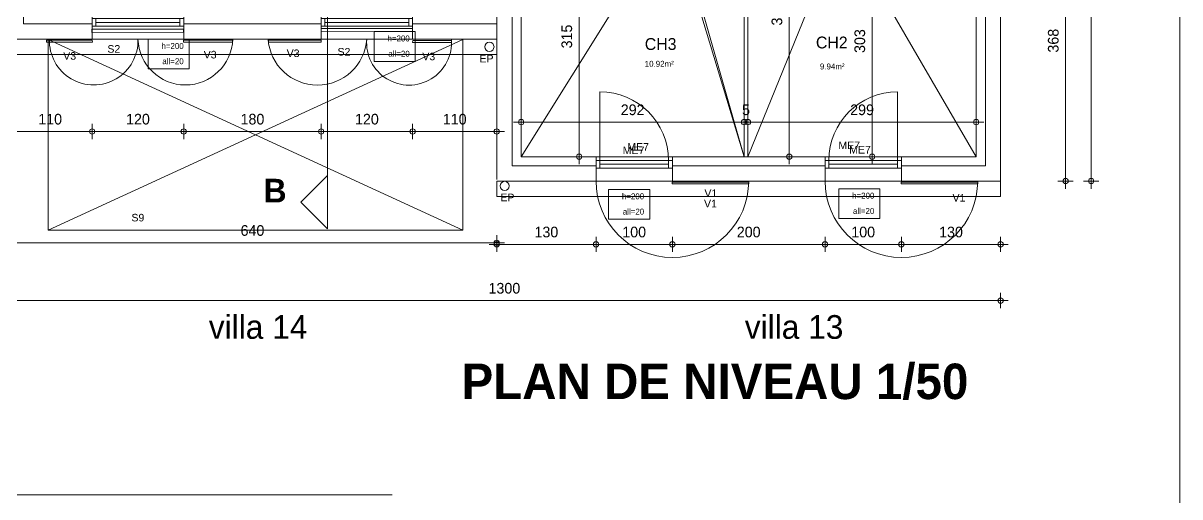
# Model space of a CAD drawing. Header units: metres. Extents: x -30.4 to 29.6, y -50.6 to 0.4.
# Drawn here: x 14.45 to 29.6, y -35.61 to -29.4 of the extents above; entities that cross this region are included whole.
import ezdxf
from ezdxf.enums import TextEntityAlignment as Align
from ezdxf.lldxf.tags import DXFTag

# ---------------------------------------------------------------- set-up
doc = ezdxf.new("R2010")
doc.units = ezdxf.units.M
doc.header["$MEASUREMENT"] = 0
for name, color, linetype in [('Calque commun', 7, 'Continuous'), ('Calque100', 7, 'Continuous'), ('Calque4', 7, 'Continuous'), ('Cotations', 7, 'Continuous'), ('Textes', 7, 'Continuous')]:
    doc.layers.add(name, color=color, linetype=linetype)
doc.styles.add('Arial4', font='arial.ttf', dxfattribs={"height": 0.098961})
doc.styles.add('Century Gothic', font='GOTHIC.TTF', dxfattribs={"height": 0.139636})
doc.styles.add('Century Gothic11', font='GOTHICB.TTF', dxfattribs={"height": 0.465345})
doc.styles.add('Century Gothic12', font='GOTHIC.TTF', dxfattribs={"height": 0.310302})
doc.styles.add('Century Gothic15', font='GOTHIC.TTF', dxfattribs={"height": 0.155151})
doc.styles.add('Century Gothic3', font='GOTHICB.TTF', dxfattribs={"height": 0.31023})
doc.styles.add('Century Gothic7', font='GOTHIC.TTF', dxfattribs={"height": 0.077575})
tags = doc.linetypes.add('DASHDOT2', pattern=[0.5, 0.25, -0.125, 0, -0.125]).pattern_tags.tags
tags[10:11] = [DXFTag(74, 4), DXFTag(75, 0), DXFTag(340, '0'), DXFTag(46, 1.0), DXFTag(50, 0.0), DXFTag(44, 0.0), DXFTag(45, 0.0)]
tags[8:9] = [DXFTag(74, 4), DXFTag(75, 0), DXFTag(340, '0'), DXFTag(46, 1.0), DXFTag(50, 0.0), DXFTag(44, 0.0), DXFTag(45, 0.0)]
tags[6:7] = [DXFTag(74, 4), DXFTag(75, 0), DXFTag(340, '0'), DXFTag(46, 1.0), DXFTag(50, 0.0), DXFTag(44, 0.0), DXFTag(45, 0.0)]
tags[4:5] = [DXFTag(74, 4), DXFTag(75, 0), DXFTag(340, '0'), DXFTag(46, 1.0), DXFTag(50, 0.0), DXFTag(44, 0.0), DXFTag(45, 0.0)]
tags = doc.linetypes.add('HIDDEN', pattern=[0.375, 0.25, -0.125]).pattern_tags.tags
tags[6:7] = [DXFTag(74, 4), DXFTag(75, 0), DXFTag(340, '0'), DXFTag(46, 1.0), DXFTag(50, 0.0), DXFTag(44, 0.0), DXFTag(45, 0.0)]
tags[4:5] = [DXFTag(74, 4), DXFTag(75, 0), DXFTag(340, '0'), DXFTag(46, 1.0), DXFTag(50, 0.0), DXFTag(44, 0.0), DXFTag(45, 0.0)]
tags = doc.linetypes.add('HIDDEN2', pattern=[0.1875, 0.125, -0.0625]).pattern_tags.tags
tags[6:7] = [DXFTag(74, 4), DXFTag(75, 0), DXFTag(340, '0'), DXFTag(46, 1.0), DXFTag(50, 0.0), DXFTag(44, 0.0), DXFTag(45, 0.0)]
tags[4:5] = [DXFTag(74, 4), DXFTag(75, 0), DXFTag(340, '0'), DXFTag(46, 1.0), DXFTag(50, 0.0), DXFTag(44, 0.0), DXFTag(45, 0.0)]

# ---------------------------------------------------------------- blocks, each defined once
blk = doc.blocks.new('Block18105')
at = {"layer": 'Calque commun', "color": 7, "linetype": 'Continuous', "lineweight": 9}
for p, q in [((26.934, -31.151), (26.934, -27.791)), ((27.054, -31.271), (27.054, -27.791))]:
    blk.add_line(p, q, dxfattribs=at)
at = {"layer": 'Calque commun', "color": 7, "linetype": 'Continuous', "lineweight": 18}
blk.add_line((27.254, -31.471), (27.254, -27.791), dxfattribs=at)
blk = doc.blocks.new('Block18107')
at = {"layer": 'Calque commun', "color": 7, "linetype": 'Continuous', "lineweight": 18}
blk.add_line((20.654, -25.421), (20.654, -31.451), dxfattribs=at)
at = {"layer": 'Calque commun', "color": 7, "linetype": 'Continuous', "lineweight": 9}
for p, q in [((20.854, -25.421), (20.854, -31.251)), ((20.974, -25.421), (20.974, -31.131))]:
    blk.add_line(p, q, dxfattribs=at)
blk = doc.blocks.new('Block18108')
at = {"layer": 'Calque commun', "color": 7, "linetype": 'Continuous', "lineweight": 9}
for p, q in [((20.974, -31.151), (21.954, -31.151)), ((22.954, -31.151), (24.954, -31.151)), ((25.954, -31.151), (26.934, -31.151)), ((20.854, -31.271), (21.954, -31.271)), ((22.954, -31.271), (24.954, -31.271)), ((25.954, -31.271), (27.054, -31.271))]:
    blk.add_line(p, q, dxfattribs=at)
at = {"layer": 'Calque commun', "color": 7, "linetype": 'Continuous', "lineweight": 18}
for p, q in [((20.654, -31.471), (21.954, -31.471)), ((22.954, -31.471), (24.954, -31.471)), ((25.954, -31.471), (27.254, -31.471))]:
    blk.add_line(p, q, dxfattribs=at)
blk = doc.blocks.new('new')
at = {"layer": 'Calque commun', "color": 5, "linetype": 'Continuous', "lineweight": 9}
blk.add_arc((0, 0), 0.5, 0, 359.9994, dxfattribs=at)
blk = doc.blocks.new('new2')
at = {"layer": 'Calque commun', "color": 5, "linetype": 'Continuous', "lineweight": 9}
blk.add_arc((0, 0), 0.5, 0, 359.9994, dxfattribs=at)
blk = doc.blocks.new('DimLine18434')
at = {"layer": 'Calque commun', "color": 5, "linetype": 'Continuous', "lineweight": 9}
for p, q in [((14.254, -32.18), (14.254, -32.38)), ((20.654, -32.18), (20.654, -32.38)), ((14.254, -32.28), (14.154, -32.28)), ((14.254, -32.28), (20.654, -32.28)), ((20.654, -32.28), (20.754, -32.28))]:
    blk.add_line(p, q, dxfattribs=at)
at = {"layer": 'Calque commun', "color": 5, "linetype": 'Continuous', "lineweight": 9, "xscale": 0.07000000029802322, "yscale": 0.07000000029802322, "zscale": 0.07000000029802322}
for name, p in [('new', (14.254, -32.28)), ('new2', (20.654, -32.28))]:
    blk.add_blockref(name, p, dxfattribs=at)
at = {"layer": 'Calque commun', "color": 5, "linetype": 'Continuous', "lineweight": 9, "style": 'Century Gothic'}
blk.add_text('640', height=0.1396, dxfattribs=at).set_placement((17.454, -32.23), align=Align.BOTTOM_CENTER)
blk = doc.blocks.new('new53')
at = {"layer": 'Calque commun', "color": 5, "linetype": 'Continuous', "lineweight": 9}
blk.add_arc((0, 0), 0.5, 0, 359.9994, dxfattribs=at)
blk = doc.blocks.new('new54')
at = {"layer": 'Calque commun', "color": 5, "linetype": 'Continuous', "lineweight": 9}
blk.add_arc((0, 0), 0.5, 0, 359.9994, dxfattribs=at)
blk = doc.blocks.new('DimLine32140')
at = {"layer": 'Calque commun', "color": 5, "linetype": 'Continuous', "lineweight": 9}
for p, q in [((24.954, -32.2), (24.954, -32.4)), ((25.954, -32.2), (25.954, -32.4)), ((24.954, -32.3), (24.854, -32.3)), ((24.954, -32.3), (25.954, -32.3)), ((25.954, -32.3), (26.054, -32.3))]:
    blk.add_line(p, q, dxfattribs=at)
at = {"layer": 'Calque commun', "color": 5, "linetype": 'Continuous', "lineweight": 9, "xscale": 0.07000000029802322, "yscale": 0.07000000029802322, "zscale": 0.07000000029802322}
for name, p in [('new53', (24.954, -32.3)), ('new54', (25.954, -32.3))]:
    blk.add_blockref(name, p, dxfattribs=at)
at = {"layer": 'Calque commun', "color": 5, "linetype": 'Continuous', "lineweight": 9, "style": 'Century Gothic'}
blk.add_text('100', height=0.1396, dxfattribs=at).set_placement((25.454, -32.25), align=Align.BOTTOM_CENTER)
blk = doc.blocks.new('new55')
at = {"layer": 'Calque commun', "color": 5, "linetype": 'Continuous', "lineweight": 9}
blk.add_arc((0, 0), 0.5, 0, 359.9994, dxfattribs=at)
blk = doc.blocks.new('new56')
at = {"layer": 'Calque commun', "color": 5, "linetype": 'Continuous', "lineweight": 9}
blk.add_arc((0, 0), 0.5, 0, 359.9994, dxfattribs=at)
blk = doc.blocks.new('DimLine32148')
at = {"layer": 'Calque commun', "color": 5, "linetype": 'Continuous', "lineweight": 9}
for p, q in [((25.954, -32.2), (25.954, -32.4)), ((27.254, -32.2), (27.254, -32.4)), ((25.954, -32.3), (25.854, -32.3)), ((25.954, -32.3), (27.254, -32.3)), ((27.254, -32.3), (27.354, -32.3))]:
    blk.add_line(p, q, dxfattribs=at)
at = {"layer": 'Calque commun', "color": 5, "linetype": 'Continuous', "lineweight": 9, "xscale": 0.07000000029802322, "yscale": 0.07000000029802322, "zscale": 0.07000000029802322}
for name, p in [('new55', (25.954, -32.3)), ('new56', (27.254, -32.3))]:
    blk.add_blockref(name, p, dxfattribs=at)
at = {"layer": 'Calque commun', "color": 5, "linetype": 'Continuous', "lineweight": 9, "style": 'Century Gothic'}
blk.add_text('130', height=0.1396, dxfattribs=at).set_placement((26.604, -32.25), align=Align.BOTTOM_CENTER)
blk = doc.blocks.new('Block35145')
at = {"layer": 'Calque commun', "color": 7, "linetype": 'Continuous', "lineweight": 9}
blk.add_line((14.454, -20.811), (14.454, -29.411), dxfattribs=at)
blk = doc.blocks.new('@PRES_1_$$_1-16')
at = {"layer": 'Calque commun', "color": 5, "linetype": 'Continuous', "lineweight": 9}
for p, q in [((0, 0.32), (1, 0.32)), ((1, 0.15), (0, 0.15)), ((1, 0.05), (0, 0.05)), ((0, 0), (1, 0)), ((0.05, 0.05), (0.05, 0.15)), ((0.05, 0.1), (0.95, 0.1)), ((0.95, 0.15), (0.95, 0.05))]:
    blk.add_line(p, q, dxfattribs=at)
blk = doc.blocks.new('@PRES_1_$$_1-17')
at = {"layer": 'Calque commun', "color": 7, "linetype": 'Continuous', "lineweight": 9}
blk.add_line((0, 0), (0, 0.32), dxfattribs=at)
blk = doc.blocks.new('@PRES_1_$$_1-18')
at = {"layer": 'Calque commun', "color": 7, "linetype": 'Continuous', "lineweight": 9}
blk.add_line((0, 0), (0, 0.32), dxfattribs=at)
blk = doc.blocks.new('INTER_2D_COMB6')
at = {"layer": 'Calque commun', "color": 0, "linetype": 'ByBlock', "lineweight": -2}
for name in ['@PRES_1_$$_1-16', '@PRES_1_$$_1-17']:
    blk.add_blockref(name, (0, 0), dxfattribs=at)
at = {"layer": 'Calque commun', "color": 0, "linetype": 'ByBlock', "lineweight": -2, "extrusion": (0, 0, -1), "xscale": -1, "yscale": -1, "zscale": -1, "rotation": -180}
blk.add_blockref('@PRES_1_$$_1-18', (-1, 0), dxfattribs=at)
blk = doc.blocks.new('PLACED_COMB6')
at = {"layer": 'Calque commun', "color": 0, "linetype": 'ByBlock', "lineweight": -2}
blk.add_blockref('INTER_2D_COMB6', (0, 0), dxfattribs=at)
blk = doc.blocks.new('new171')
at = {"layer": 'Calque commun', "color": 5, "linetype": 'Continuous', "lineweight": 9}
blk.add_arc((0, 0), 0.5, 0, 359.9994, dxfattribs=at)
blk = doc.blocks.new('new172')
at = {"layer": 'Calque commun', "color": 5, "linetype": 'Continuous', "lineweight": 9}
blk.add_arc((0, 0), 0.5, 0, 359.9994, dxfattribs=at)
blk = doc.blocks.new('DimLine36282')
at = {"layer": 'Calque commun', "color": 5, "linetype": 'Continuous', "lineweight": 9}
for p, q in [((20.654, -32.2), (20.654, -32.4)), ((21.954, -32.2), (21.954, -32.4)), ((20.654, -32.3), (20.554, -32.3)), ((20.654, -32.3), (21.954, -32.3)), ((21.954, -32.3), (22.054, -32.3))]:
    blk.add_line(p, q, dxfattribs=at)
at = {"layer": 'Calque commun', "color": 5, "linetype": 'Continuous', "lineweight": 9, "xscale": 0.07000000029802322, "yscale": 0.07000000029802322, "zscale": 0.07000000029802322}
for name, p in [('new171', (20.654, -32.3)), ('new172', (21.954, -32.3))]:
    blk.add_blockref(name, p, dxfattribs=at)
at = {"layer": 'Calque commun', "color": 5, "linetype": 'Continuous', "lineweight": 9, "style": 'Century Gothic'}
blk.add_text('130', height=0.1396, dxfattribs=at).set_placement((21.304, -32.25), align=Align.BOTTOM_CENTER)
blk = doc.blocks.new('new173')
at = {"layer": 'Calque commun', "color": 5, "linetype": 'Continuous', "lineweight": 9}
blk.add_arc((0, 0), 0.5, 0, 359.9994, dxfattribs=at)
blk = doc.blocks.new('new174')
at = {"layer": 'Calque commun', "color": 5, "linetype": 'Continuous', "lineweight": 9}
blk.add_arc((0, 0), 0.5, 0, 359.9994, dxfattribs=at)
blk = doc.blocks.new('DimLine36290')
at = {"layer": 'Calque commun', "color": 5, "linetype": 'Continuous', "lineweight": 9}
for p, q in [((21.954, -32.2), (21.954, -32.4)), ((22.954, -32.2), (22.954, -32.4)), ((21.954, -32.3), (21.854, -32.3)), ((21.954, -32.3), (22.954, -32.3)), ((22.954, -32.3), (23.054, -32.3))]:
    blk.add_line(p, q, dxfattribs=at)
at = {"layer": 'Calque commun', "color": 5, "linetype": 'Continuous', "lineweight": 9, "xscale": 0.07000000029802322, "yscale": 0.07000000029802322, "zscale": 0.07000000029802322}
for name, p in [('new173', (21.954, -32.3)), ('new174', (22.954, -32.3))]:
    blk.add_blockref(name, p, dxfattribs=at)
at = {"layer": 'Calque commun', "color": 5, "linetype": 'Continuous', "lineweight": 9, "style": 'Century Gothic'}
blk.add_text('100', height=0.1396, dxfattribs=at).set_placement((22.454, -32.25), align=Align.BOTTOM_CENTER)
blk = doc.blocks.new('new175')
at = {"layer": 'Calque commun', "color": 5, "linetype": 'Continuous', "lineweight": 9}
blk.add_arc((0, 0), 0.5, 0, 359.9994, dxfattribs=at)
blk = doc.blocks.new('new176')
at = {"layer": 'Calque commun', "color": 5, "linetype": 'Continuous', "lineweight": 9}
blk.add_arc((0, 0), 0.5, 0, 359.9994, dxfattribs=at)
blk = doc.blocks.new('DimLine36298')
at = {"layer": 'Calque commun', "color": 5, "linetype": 'Continuous', "lineweight": 9}
for p, q in [((22.954, -32.2), (22.954, -32.4)), ((24.954, -32.2), (24.954, -32.4)), ((22.954, -32.3), (22.854, -32.3)), ((22.954, -32.3), (24.954, -32.3)), ((24.954, -32.3), (25.054, -32.3))]:
    blk.add_line(p, q, dxfattribs=at)
at = {"layer": 'Calque commun', "color": 5, "linetype": 'Continuous', "lineweight": 9, "xscale": 0.07000000029802322, "yscale": 0.07000000029802322, "zscale": 0.07000000029802322}
for name, p in [('new175', (22.954, -32.3)), ('new176', (24.954, -32.3))]:
    blk.add_blockref(name, p, dxfattribs=at)
at = {"layer": 'Calque commun', "color": 5, "linetype": 'Continuous', "lineweight": 9, "style": 'Century Gothic'}
blk.add_text('200', height=0.1396, dxfattribs=at).set_placement((23.954, -32.25), align=Align.BOTTOM_CENTER)
blk = doc.blocks.new('Block36305')
at = {"layer": 'Calque commun', "color": 7, "linetype": 'Continuous', "lineweight": 9}
for p, q in [((14.574, -29.291), (15.354, -29.291)), ((16.554, -29.291), (18.352, -29.291)), ((19.552, -29.291), (20.334, -29.291)), ((14.454, -29.411), (15.354, -29.411)), ((16.554, -29.411), (18.352, -29.411)), ((19.552, -29.411), (20.454, -29.411))]:
    blk.add_line(p, q, dxfattribs=at)
at = {"layer": 'Calque commun', "color": 7, "linetype": 'Continuous', "lineweight": 18}
for p, q in [((14.254, -29.611), (15.354, -29.611)), ((16.554, -29.611), (18.352, -29.611)), ((19.552, -29.611), (20.654, -29.611))]:
    blk.add_line(p, q, dxfattribs=at)
blk = doc.blocks.new('@PRES_1_$$_1-19')
at = {"layer": 'Calque commun', "color": 5, "linetype": 'Continuous', "lineweight": 9}
for p, q in [((0, 0.32), (1.2, 0.32)), ((1.2, 0.15), (0, 0.15)), ((1.2, 0.05), (0, 0.05)), ((0, 0), (1.2, 0)), ((0.05, 0.05), (0.05, 0.15)), ((0.05, 0.1), (1.15, 0.1)), ((1.15, 0.15), (1.15, 0.05))]:
    blk.add_line(p, q, dxfattribs=at)
blk = doc.blocks.new('@PRES_1_$$_1-20')
at = {"layer": 'Calque commun', "color": 7, "linetype": 'Continuous', "lineweight": 9}
blk.add_line((0, 0), (0, 0.32), dxfattribs=at)
blk = doc.blocks.new('@PRES_1_$$_1-21')
at = {"layer": 'Calque commun', "color": 7, "linetype": 'Continuous', "lineweight": 9}
blk.add_line((0, 0), (0, 0.32), dxfattribs=at)
blk = doc.blocks.new('INTER_2D_COMB7')
at = {"layer": 'Calque4', "color": 0, "linetype": 'ByBlock', "lineweight": -2}
for name in ['@PRES_1_$$_1-19', '@PRES_1_$$_1-20']:
    blk.add_blockref(name, (0, 0), dxfattribs=at)
at = {"layer": 'Calque4', "color": 0, "linetype": 'ByBlock', "lineweight": -2, "extrusion": (0, 0, -1), "xscale": -1, "yscale": -1, "zscale": -1, "rotation": -180}
blk.add_blockref('@PRES_1_$$_1-21', (-1.2, 0), dxfattribs=at)
blk = doc.blocks.new('PLACED_COMB7')
at = {"layer": 'Calque4', "color": 0, "linetype": 'ByBlock', "lineweight": -2}
blk.add_blockref('INTER_2D_COMB7', (0, 0), dxfattribs=at)
blk = doc.blocks.new('new193')
at = {"layer": 'Calque commun', "color": 5, "linetype": 'Continuous', "lineweight": 9}
blk.add_arc((0, 0), 0.5, 0, 359.9994, dxfattribs=at)
blk = doc.blocks.new('new194')
at = {"layer": 'Calque commun', "color": 5, "linetype": 'Continuous', "lineweight": 9}
blk.add_arc((0, 0), 0.5, 0, 359.9994, dxfattribs=at)
blk = doc.blocks.new('DimLine36640')
at = {"layer": 'Calque commun', "color": 5, "linetype": 'Continuous', "lineweight": 9}
for p, q in [((14.254, -30.921), (14.254, -30.721)), ((15.354, -30.721), (15.354, -30.921)), ((14.254, -30.821), (14.154, -30.821)), ((14.254, -30.821), (15.354, -30.821)), ((15.354, -30.821), (15.454, -30.821))]:
    blk.add_line(p, q, dxfattribs=at)
at = {"layer": 'Calque commun', "color": 5, "linetype": 'Continuous', "lineweight": 9, "xscale": 0.07000000029802322, "yscale": 0.07000000029802322, "zscale": 0.07000000029802322}
for name, p in [('new193', (14.254, -30.821)), ('new194', (15.354, -30.821))]:
    blk.add_blockref(name, p, dxfattribs=at)
at = {"layer": 'Calque commun', "color": 5, "linetype": 'Continuous', "lineweight": 9, "style": 'Century Gothic'}
blk.add_text('110', height=0.1396, dxfattribs=at).set_placement((14.804, -30.771), align=Align.BOTTOM_CENTER)
blk = doc.blocks.new('new195')
at = {"layer": 'Calque commun', "color": 5, "linetype": 'Continuous', "lineweight": 9}
blk.add_arc((0, 0), 0.5, 0, 359.9994, dxfattribs=at)
blk = doc.blocks.new('new196')
at = {"layer": 'Calque commun', "color": 5, "linetype": 'Continuous', "lineweight": 9}
blk.add_arc((0, 0), 0.5, 0, 359.9994, dxfattribs=at)
blk = doc.blocks.new('DimLine36648')
at = {"layer": 'Calque commun', "color": 5, "linetype": 'Continuous', "lineweight": 9}
for p, q in [((15.354, -30.721), (15.354, -30.921)), ((16.554, -30.721), (16.554, -30.921)), ((15.354, -30.821), (15.254, -30.821)), ((15.354, -30.821), (16.554, -30.821)), ((16.554, -30.821), (16.654, -30.821))]:
    blk.add_line(p, q, dxfattribs=at)
at = {"layer": 'Calque commun', "color": 5, "linetype": 'Continuous', "lineweight": 9, "xscale": 0.07000000029802322, "yscale": 0.07000000029802322, "zscale": 0.07000000029802322}
for name, p in [('new195', (15.354, -30.821)), ('new196', (16.554, -30.821))]:
    blk.add_blockref(name, p, dxfattribs=at)
at = {"layer": 'Calque commun', "color": 5, "linetype": 'Continuous', "lineweight": 9, "style": 'Century Gothic'}
blk.add_text('120', height=0.1396, dxfattribs=at).set_placement((15.954, -30.771), align=Align.BOTTOM_CENTER)
blk = doc.blocks.new('new197')
at = {"layer": 'Calque commun', "color": 5, "linetype": 'Continuous', "lineweight": 9}
blk.add_arc((0, 0), 0.5, 0, 359.9994, dxfattribs=at)
blk = doc.blocks.new('new198')
at = {"layer": 'Calque commun', "color": 5, "linetype": 'Continuous', "lineweight": 9}
blk.add_arc((0, 0), 0.5, 0, 359.9994, dxfattribs=at)
blk = doc.blocks.new('DimLine36656')
at = {"layer": 'Calque commun', "color": 5, "linetype": 'Continuous', "lineweight": 9}
for p, q in [((16.554, -30.721), (16.554, -30.921)), ((18.354, -30.721), (18.354, -30.921)), ((16.554, -30.821), (16.454, -30.821)), ((16.554, -30.821), (18.354, -30.821)), ((18.354, -30.821), (18.454, -30.821))]:
    blk.add_line(p, q, dxfattribs=at)
at = {"layer": 'Calque commun', "color": 5, "linetype": 'Continuous', "lineweight": 9, "xscale": 0.07000000029802322, "yscale": 0.07000000029802322, "zscale": 0.07000000029802322}
for name, p in [('new197', (16.554, -30.821)), ('new198', (18.354, -30.821))]:
    blk.add_blockref(name, p, dxfattribs=at)
at = {"layer": 'Calque commun', "color": 5, "linetype": 'Continuous', "lineweight": 9, "style": 'Century Gothic'}
blk.add_text('180', height=0.1396, dxfattribs=at).set_placement((17.454, -30.771), align=Align.BOTTOM_CENTER)
blk = doc.blocks.new('new199')
at = {"layer": 'Calque commun', "color": 5, "linetype": 'Continuous', "lineweight": 9}
blk.add_arc((0, 0), 0.5, 0, 359.9994, dxfattribs=at)
blk = doc.blocks.new('new200')
at = {"layer": 'Calque commun', "color": 5, "linetype": 'Continuous', "lineweight": 9}
blk.add_arc((0, 0), 0.5, 0, 359.9994, dxfattribs=at)
blk = doc.blocks.new('DimLine36664')
at = {"layer": 'Calque commun', "color": 5, "linetype": 'Continuous', "lineweight": 9}
for p, q in [((18.354, -30.721), (18.354, -30.921)), ((19.552, -30.721), (19.552, -30.921)), ((18.354, -30.821), (18.254, -30.821)), ((18.354, -30.821), (19.552, -30.821)), ((19.552, -30.821), (19.652, -30.821))]:
    blk.add_line(p, q, dxfattribs=at)
at = {"layer": 'Calque commun', "color": 5, "linetype": 'Continuous', "lineweight": 9, "xscale": 0.07000000029802322, "yscale": 0.07000000029802322, "zscale": 0.07000000029802322}
for name, p in [('new199', (18.354, -30.821)), ('new200', (19.552, -30.821))]:
    blk.add_blockref(name, p, dxfattribs=at)
at = {"layer": 'Calque commun', "color": 5, "linetype": 'Continuous', "lineweight": 9, "style": 'Century Gothic'}
blk.add_text('120', height=0.1396, dxfattribs=at).set_placement((18.953, -30.771), align=Align.BOTTOM_CENTER)
blk = doc.blocks.new('new201')
at = {"layer": 'Calque commun', "color": 5, "linetype": 'Continuous', "lineweight": 9}
blk.add_arc((0, 0), 0.5, 0, 359.9994, dxfattribs=at)
blk = doc.blocks.new('new202')
at = {"layer": 'Calque commun', "color": 5, "linetype": 'Continuous', "lineweight": 9}
blk.add_arc((0, 0), 0.5, 0, 359.9994, dxfattribs=at)
blk = doc.blocks.new('DimLine36672')
at = {"layer": 'Calque commun', "color": 5, "linetype": 'Continuous', "lineweight": 9}
for p, q in [((19.552, -30.721), (19.552, -30.921)), ((20.654, -30.921), (20.654, -30.721)), ((19.552, -30.821), (19.452, -30.821)), ((19.552, -30.821), (20.654, -30.821)), ((20.654, -30.821), (20.754, -30.821))]:
    blk.add_line(p, q, dxfattribs=at)
at = {"layer": 'Calque commun', "color": 5, "linetype": 'Continuous', "lineweight": 9, "xscale": 0.07000000029802322, "yscale": 0.07000000029802322, "zscale": 0.07000000029802322}
for name, p in [('new201', (19.552, -30.821)), ('new202', (20.654, -30.821))]:
    blk.add_blockref(name, p, dxfattribs=at)
at = {"layer": 'Calque commun', "color": 5, "linetype": 'Continuous', "lineweight": 9, "style": 'Century Gothic'}
blk.add_text('110', height=0.1396, dxfattribs=at).set_placement((20.103, -30.771), align=Align.BOTTOM_CENTER)
blk = doc.blocks.new('new227')
at = {"layer": 'Calque commun', "color": 5, "linetype": 'Continuous', "lineweight": 9}
blk.add_arc((0, 0), 0.5, 0, 359.9994, dxfattribs=at)
blk = doc.blocks.new('new228')
at = {"layer": 'Calque commun', "color": 5, "linetype": 'Continuous', "lineweight": 9}
blk.add_arc((0, 0), 0.5, 0, 359.9994, dxfattribs=at)
blk = doc.blocks.new('DimLine37571')
at = {"layer": 'Calque commun', "color": 5, "linetype": 'Continuous', "lineweight": 9}
for p, q in [((28.105, -27.791), (28.105, -27.691)), ((28.005, -27.791), (28.205, -27.791)), ((28.105, -31.471), (28.105, -27.791)), ((28.005, -31.471), (28.205, -31.471)), ((28.105, -31.471), (28.105, -31.571))]:
    blk.add_line(p, q, dxfattribs=at)
at = {"layer": 'Calque commun', "color": 5, "linetype": 'Continuous', "lineweight": 9, "xscale": 0.07000000029802322, "yscale": 0.07000000029802322, "zscale": 0.07000000029802322, "rotation": 90}
for name, p in [('new228', (28.105, -27.791)), ('new227', (28.105, -31.471))]:
    blk.add_blockref(name, p, dxfattribs=at)
at = {"layer": 'Calque commun', "color": 5, "linetype": 'Continuous', "lineweight": 9, "style": 'Century Gothic'}
blk.add_text('368', height=0.1396, rotation=90, dxfattribs=at).set_placement((28.055, -29.631), align=Align.BOTTOM_CENTER)
blk = doc.blocks.new('new279')
at = {"layer": 'Calque commun', "color": 5, "linetype": 'Continuous', "lineweight": 9}
blk.add_arc((0, 0), 0.5, 0, 359.9994, dxfattribs=at)
blk = doc.blocks.new('DimLine41048')
at = {"layer": 'Calque commun', "color": 5, "linetype": 'Continuous', "lineweight": 9}
for p, q in [((28.44, -31.471), (28.44, -22.471)), ((28.54, -31.471), (28.34, -31.471)), ((28.44, -31.471), (28.44, -31.571))]:
    blk.add_line(p, q, dxfattribs=at)
at = {"layer": 'Calque commun', "color": 5, "linetype": 'Continuous', "lineweight": 9, "xscale": 0.07000000029802322, "yscale": 0.07000000029802322, "zscale": 0.07000000029802322, "rotation": 90}
blk.add_blockref('new279', (28.44, -31.471), dxfattribs=at)
blk = doc.blocks.new('new307')
at = {"layer": 'Calque commun', "color": 5, "linetype": 'Continuous', "lineweight": 9}
blk.add_arc((0, 0), 0.5, 0, 359.9994, dxfattribs=at)
blk = doc.blocks.new('new308')
at = {"layer": 'Calque commun', "color": 5, "linetype": 'Continuous', "lineweight": 9}
blk.add_arc((0, 0), 0.5, 0, 359.9994, dxfattribs=at)
blk = doc.blocks.new('DimLine41328')
at = {"layer": 'Calque commun', "color": 5, "linetype": 'Continuous', "lineweight": 9}
for p, q in [((14.254, -32.937), (14.254, -33.137)), ((27.254, -32.937), (27.254, -33.137)), ((14.254, -33.037), (14.154, -33.037)), ((14.254, -33.037), (27.254, -33.037)), ((27.254, -33.037), (27.354, -33.037))]:
    blk.add_line(p, q, dxfattribs=at)
at = {"layer": 'Calque commun', "color": 5, "linetype": 'Continuous', "lineweight": 9, "xscale": 0.07000000029802322, "yscale": 0.07000000029802322, "zscale": 0.07000000029802322}
for name, p in [('new307', (14.254, -33.037)), ('new308', (27.254, -33.037))]:
    blk.add_blockref(name, p, dxfattribs=at)
at = {"layer": 'Calque commun', "color": 5, "linetype": 'Continuous', "lineweight": 9, "style": 'Century Gothic'}
blk.add_text('1300', height=0.1396, dxfattribs=at).set_placement((20.754, -32.987), align=Align.BOTTOM_CENTER)
blk = doc.blocks.new('fleche08')
at = {"layer": 'Calque100', "color": 6, "linetype": 'Continuous', "lineweight": 18}
mesh = blk.add_polyface(dxfattribs=at)
corners = [(-0.35, -0.35), (0, 0), (0.35, -0.35)]
mesh.append_faces([[corners[k] for k in face] for face in [(0, 1, 2)]], dxfattribs={"color": 6})
blk = doc.blocks.new('xmodule1pcentniv1 13')
at = {"layer": 'Calque commun', "color": 5, "linetype": 'Continuous', "lineweight": 9}
blk.add_arc((0, 0), 0.5, 0, 359.9994, dxfattribs=at)
blk = doc.blocks.new('xmodule1pcentniv1 13-2')
at = {"layer": 'Calque commun', "color": 5, "linetype": 'Continuous', "lineweight": 9}
blk.add_arc((0, 0), 0.5, 0, 359.9994, dxfattribs=at)
blk = doc.blocks.new('DimLine54891-2')
at = {"layer": 'Calque commun', "color": 5, "linetype": 'Continuous', "lineweight": 9}
for p, q in [((37.211, -25.734), (37.111, -25.734)), ((37.211, -25.834), (37.211, -25.634)), ((37.211, -25.734), (40.131, -25.734)), ((40.131, -25.834), (40.131, -25.634)), ((40.131, -25.734), (40.231, -25.734))]:
    blk.add_line(p, q, dxfattribs=at)
at = {"layer": 'Calque commun', "color": 5, "linetype": 'Continuous', "lineweight": 9, "xscale": -0.07000000029802322, "yscale": -0.07000000029802322, "zscale": -0.07000000029802322, "rotation": -180}
for name, p in [('xmodule1pcentniv1 13', (37.211, -25.734)), ('xmodule1pcentniv1 13-2', (40.131, -25.734))]:
    blk.add_blockref(name, p, dxfattribs=at)
at = {"layer": 'Calque commun', "color": 5, "linetype": 'Continuous', "lineweight": 9, "style": 'Century Gothic'}
blk.add_text('292', height=0.1396, dxfattribs=at).set_placement((38.671, -25.684), align=Align.BOTTOM_CENTER)
blk = doc.blocks.new('xmodule1pcentniv1 13-3')
at = {"layer": 'Calque commun', "color": 5, "linetype": 'Continuous', "lineweight": 9}
blk.add_arc((0, 0), 0.5, 0, 359.9994, dxfattribs=at)
blk = doc.blocks.new('xmodule1pcentniv1 13-4')
at = {"layer": 'Calque commun', "color": 5, "linetype": 'Continuous', "lineweight": 9}
blk.add_arc((0, 0), 0.5, 0, 359.9994, dxfattribs=at)
blk = doc.blocks.new('DimLine54899-2')
at = {"layer": 'Calque commun', "color": 5, "linetype": 'Continuous', "lineweight": 9}
for p, q in [((40.131, -25.734), (40.031, -25.734)), ((40.131, -25.834), (40.131, -25.634)), ((40.131, -25.734), (40.181, -25.734)), ((40.181, -25.834), (40.181, -25.634)), ((40.181, -25.734), (40.281, -25.734))]:
    blk.add_line(p, q, dxfattribs=at)
at = {"layer": 'Calque commun', "color": 5, "linetype": 'Continuous', "lineweight": 9, "xscale": -0.07000000029802322, "yscale": -0.07000000029802322, "zscale": -0.07000000029802322, "rotation": -180}
for name, p in [('xmodule1pcentniv1 13-3', (40.131, -25.734)), ('xmodule1pcentniv1 13-4', (40.181, -25.734))]:
    blk.add_blockref(name, p, dxfattribs=at)
at = {"layer": 'Calque commun', "color": 5, "linetype": 'Continuous', "lineweight": 9, "style": 'Century Gothic'}
blk.add_text('5', height=0.14, dxfattribs=at).set_placement((40.156, -25.684), align=Align.BOTTOM_CENTER)
blk = doc.blocks.new('xmodule1pcentniv1 13-5')
at = {"layer": 'Calque commun', "color": 5, "linetype": 'Continuous', "lineweight": 9}
blk.add_arc((0, 0), 0.5, 0, 359.9994, dxfattribs=at)
blk = doc.blocks.new('xmodule1pcentniv1 13-6')
at = {"layer": 'Calque commun', "color": 5, "linetype": 'Continuous', "lineweight": 9}
blk.add_arc((0, 0), 0.5, 0, 359.9994, dxfattribs=at)
blk = doc.blocks.new('DimLine54907-2')
at = {"layer": 'Calque commun', "color": 5, "linetype": 'Continuous', "lineweight": 9}
for p, q in [((40.181, -25.734), (40.081, -25.734)), ((40.181, -25.834), (40.181, -25.634)), ((40.181, -25.734), (43.171, -25.734)), ((43.171, -25.834), (43.171, -25.634)), ((43.171, -25.734), (43.271, -25.734))]:
    blk.add_line(p, q, dxfattribs=at)
at = {"layer": 'Calque commun', "color": 5, "linetype": 'Continuous', "lineweight": 9, "xscale": 0.07000000029802322, "yscale": 0.07000000029802322, "zscale": 0.07000000029802322}
for name, p in [('xmodule1pcentniv1 13-5', (40.181, -25.734)), ('xmodule1pcentniv1 13-6', (43.171, -25.734))]:
    blk.add_blockref(name, p, dxfattribs=at)
at = {"layer": 'Calque commun', "color": 5, "linetype": 'Continuous', "lineweight": 9, "style": 'Century Gothic'}
blk.add_text('299', height=0.1396, dxfattribs=at).set_placement((41.676, -25.684), align=Align.BOTTOM_CENTER)
blk = doc.blocks.new('xmodule1pcentniv1 13-7')
at = {"layer": 'Calque commun', "color": 5, "linetype": 'Continuous', "lineweight": 9}
blk.add_arc((0, 0), 0.5, 0, 359.9994, dxfattribs=at)
blk = doc.blocks.new('xmodule1pcentniv1 13-8')
at = {"layer": 'Calque commun', "color": 5, "linetype": 'Continuous', "lineweight": 9}
blk.add_arc((0, 0), 0.5, 0, 359.9994, dxfattribs=at)
blk = doc.blocks.new('DimLine54915-2')
at = {"layer": 'Calque commun', "color": 5, "linetype": 'Continuous', "lineweight": 9}
for p, q in [((37.97, -23.037), (37.97, -22.937)), ((38.07, -23.037), (37.87, -23.037)), ((37.97, -26.187), (37.97, -23.037)), ((38.07, -26.187), (37.87, -26.187)), ((37.97, -26.187), (37.97, -26.287))]:
    blk.add_line(p, q, dxfattribs=at)
at = {"layer": 'Calque commun', "color": 5, "linetype": 'Continuous', "lineweight": 9, "extrusion": (0, 0, -1), "xscale": -0.07000000029802322, "yscale": -0.07000000029802322, "zscale": -0.07000000029802322, "rotation": -90.00000000000001}
for name, p in [('xmodule1pcentniv1 13-8', (-37.97, -23.037)), ('xmodule1pcentniv1 13-7', (-37.97, -26.187))]:
    blk.add_blockref(name, p, dxfattribs=at)
at = {"layer": 'Calque commun', "color": 5, "linetype": 'Continuous', "lineweight": 9, "style": 'Century Gothic'}
blk.add_text('315', height=0.1396, rotation=90, dxfattribs=at).set_placement((37.92, -24.612), align=Align.BOTTOM_CENTER)
blk = doc.blocks.new('xmodule1pcentniv1 13-23')
at = {"layer": 'Calque commun', "color": 5, "linetype": 'Continuous', "lineweight": 9}
blk.add_arc((0, 0), 0.5, 0, 359.9994, dxfattribs=at)
blk = doc.blocks.new('xmodule1pcentniv1 13-24')
at = {"layer": 'Calque commun', "color": 5, "linetype": 'Continuous', "lineweight": 9}
blk.add_arc((0, 0), 0.5, 0, 359.9994, dxfattribs=at)
blk = doc.blocks.new('DimLine55011-2')
at = {"layer": 'Calque commun', "color": 5, "linetype": 'Continuous', "lineweight": 9}
for p, q in [((40.722, -22.437), (40.722, -22.337)), ((40.622, -22.437), (40.822, -22.437)), ((40.722, -26.187), (40.722, -22.437)), ((40.622, -26.187), (40.822, -26.187)), ((40.722, -26.187), (40.722, -26.287))]:
    blk.add_line(p, q, dxfattribs=at)
at = {"layer": 'Calque commun', "color": 5, "linetype": 'Continuous', "lineweight": 9, "extrusion": (0, 0, -1), "xscale": -0.07000000029802322, "yscale": -0.07000000029802322, "zscale": -0.07000000029802322, "rotation": -90.00000000000001}
for name, p in [('xmodule1pcentniv1 13-24', (-40.722, -22.437)), ('xmodule1pcentniv1 13-23', (-40.722, -26.187))]:
    blk.add_blockref(name, p, dxfattribs=at)
at = {"layer": 'Calque commun', "color": 5, "linetype": 'Continuous', "lineweight": 9, "style": 'Century Gothic'}
blk.add_text('375', height=0.1396, rotation=90, dxfattribs=at).set_placement((40.672, -24.312), align=Align.BOTTOM_CENTER)
blk = doc.blocks.new('xmodule1pcentniv1 13-33')
at = {"layer": 'Calque commun', "color": 5, "linetype": 'Continuous', "lineweight": 9}
blk.add_arc((0, 0), 0.5, 0, 359.9994, dxfattribs=at)
blk = doc.blocks.new('xmodule1pcentniv1 13-34')
at = {"layer": 'Calque commun', "color": 5, "linetype": 'Continuous', "lineweight": 9}
blk.add_arc((0, 0), 0.5, 0, 359.9994, dxfattribs=at)
blk = doc.blocks.new('DimLine55051-2')
at = {"layer": 'Calque commun', "color": 5, "linetype": 'Continuous', "lineweight": 9}
for p, q in [((41.708, -23.157), (41.908, -23.157)), ((41.808, -23.157), (41.808, -23.057)), ((41.808, -26.187), (41.808, -23.157)), ((41.908, -26.187), (41.708, -26.187)), ((41.808, -26.187), (41.808, -26.287))]:
    blk.add_line(p, q, dxfattribs=at)
at = {"layer": 'Calque commun', "color": 5, "linetype": 'Continuous', "lineweight": 9, "xscale": 0.07000000029802322, "yscale": 0.07000000029802322, "zscale": 0.07000000029802322, "rotation": 90}
for name, p in [('xmodule1pcentniv1 13-34', (41.808, -23.157)), ('xmodule1pcentniv1 13-33', (41.808, -26.187))]:
    blk.add_blockref(name, p, dxfattribs=at)
at = {"layer": 'Calque commun', "color": 5, "linetype": 'Continuous', "lineweight": 9, "style": 'Century Gothic'}
blk.add_text('303', height=0.1396, rotation=90, dxfattribs=at).set_placement((41.758, -24.672), align=Align.BOTTOM_CENTER)
blk = doc.blocks.new('xmodule1pcentniv1 13-99')
at = {"layer": 'Calque commun', "color": 15, "linetype": 'Continuous', "lineweight": 18}
for p, q in [((40.131, -22.437), (40.131, -26.187)), ((40.181, -22.437), (40.181, -26.187)), ((40.131, -26.187), (40.181, -26.187))]:
    blk.add_line(p, q, dxfattribs=at)
at = {"layer": 'Calque commun', "color": 5, "linetype": 'Continuous', "lineweight": 9}
for name in ['DimLine55011-2', 'DimLine54915-2', 'DimLine55051-2', 'DimLine54891-2', 'DimLine54899-2', 'DimLine54907-2']:
    blk.add_blockref(name, (0, 0), dxfattribs=at)
at = {"layer": 'Textes', "color": 5, "linetype": 'ByBlock', "lineweight": -2, "style": 'Century Gothic15'}
for s, p in [('CH3', (39.245, -24.633)), ('CH2', (41.487, -24.613))]:
    blk.add_text(s, height=0.1552, dxfattribs=at).set_placement(p, align=Align.TOP_RIGHT)
at = {"layer": 'Textes', "color": 9, "linetype": 'ByBlock', "lineweight": -2, "style": 'Century Gothic7'}
for s, p in [('10.92m²', (39.21, -24.931)), ('9.94m²', (41.447, -24.966))]:
    blk.add_text(s, height=0.0776, dxfattribs=at).set_placement(p, align=Align.TOP_RIGHT)
at = {"layer": 'Calque commun', "color": 9, "linetype": 'Continuous', "lineweight": 9}
mesh = blk.add_polyface(dxfattribs=at)
corners = [(39.181, -23.037), (39.231, -23.037), (40.131, -26.187), (37.211, -26.187), (37.211, -23.037), (37.211, -22.437), (40.131, -22.437), (39.231, -22.437), (39.181, -22.437)]
mesh.append_faces([[corners[k] for k in face] for face in [(0, 5, 8)]], dxfattribs={"vtx0": -1, "color": 9})
mesh.append_faces([[corners[k] for k in face] for face in [(0, 3, 4), (0, 4, 5), (1, 6, 2), (0, 2, 3)]], dxfattribs={"vtx0": -1, "vtx2": -1, "color": 9})
mesh.append_faces([[corners[k] for k in face] for face in [(0, 1, 2)]], dxfattribs={"vtx1": -1, "vtx2": -1, "color": 9})
mesh.append_faces([[corners[k] for k in face] for face in [(1, 7, 6)]], dxfattribs={"vtx2": -1, "color": 9})
mesh = blk.add_polyface(dxfattribs=at)
corners = [(41.411, -23.157), (43.171, -26.187), (43.171, -23.157), (41.411, -22.437), (40.181, -22.437), (40.181, -26.187)]
mesh.append_faces([[corners[k] for k in face] for face in [(0, 1, 2)]], dxfattribs={"vtx0": -1, "color": 9})
mesh.append_faces([[corners[k] for k in face] for face in [(0, 4, 5), (0, 5, 1)]], dxfattribs={"vtx0": -1, "vtx2": -1, "color": 9})
mesh.append_faces([[corners[k] for k in face] for face in [(0, 3, 4)]], dxfattribs={"vtx2": -1, "color": 9})

msp = doc.modelspace()

# ---------------------------------------------------------------- linework, layer by layer
at = {"layer": 'Calque commun', "color": 12, "linetype": 'Continuous', "lineweight": 18}
for p, q in [((27.054, -27.791), (27.054, -31.271)), ((14.454, -29.411), (15.354, -29.411)), ((15.354, -29.611), (15.354, -29.411)), ((20.654, -29.411), (19.552, -29.411)), ((19.552, -29.411), (19.552, -29.611)), ((25.954, -31.271), (27.054, -31.271)), ((25.954, -31.471), (25.954, -31.271))]:
    msp.add_line(p, q, dxfattribs=at)
at = {"layer": 'Calque commun', "color": 7, "linetype": 'HIDDEN', "lineweight": 9}
for p, q in [((22.004, -30.301), (22.004, -31.201)), ((25.904, -30.301), (25.904, -31.201))]:
    msp.add_line(p, q, dxfattribs=at)
at = {"layer": 'Calque commun', "color": 7, "linetype": 'Continuous', "lineweight": 18}
for p, q in [((21.954, -31.471), (21.954, -31.271)), ((22.954, -31.271), (22.954, -31.471)), ((27.254, -31.471), (27.254, -31.471))]:
    msp.add_line(p, q, dxfattribs=at)
at = {"layer": 'Calque commun', "color": 7, "linetype": 'Continuous', "lineweight": 9}
msp.add_line((27.254, -31.471), (27.254, -31.471), dxfattribs=at)
at = {"layer": 'Calque commun', "color": 12, "linetype": 'Continuous', "lineweight": 18}
for points in [[(14.454, -24.661, 0), (14.454, -24.661, 0), (14.454, -29.411, 0), (15.354, -29.411, 0), (15.354, -29.411, 0)], [(20.854, -26.521, 0), (20.854, -26.521, 0), (20.854, -31.271, 0), (21.954, -31.271, 0), (21.954, -31.271, 0)], [(18.352, -29.611, 0), (18.352, -29.411, 0), (16.554, -29.411, 0), (16.554, -29.611, 0)], [(22.954, -31.271, 0), (22.954, -31.271, 0), (24.954, -31.271, 0), (24.954, -31.471, 0)]]:
    msp.add_polyline3d(points, dxfattribs=at)
at = {"layer": 'Calque commun', "color": 7, "linetype": 'Continuous', "lineweight": 9, "extrusion": (1.26684e-16, -4.22288e-18, -1)}
msp.add_arc((-15.374, -29.631), 0.58, 178.025, 1.975, dxfattribs=at)
at = {"layer": 'Calque commun', "color": 7, "linetype": 'Continuous', "lineweight": 9, "extrusion": (1.18307e-16, 4.15411e-18, -1)}
msp.add_arc((-16.575, -29.59), 0.621, 181.9429, 358.0571, dxfattribs=at)
at = {"layer": 'Calque commun', "color": 7, "linetype": 'Continuous', "lineweight": 9, "extrusion": (5.63808e-17, 5.7459e-17, -1)}
msp.add_arc((-18.305, -29.565), 0.648, 184.0424, 355.9576, dxfattribs=at)
at = {"layer": 'Calque commun', "color": 7, "linetype": 'Continuous', "lineweight": 9, "extrusion": (6.68775e-17, 5.55362e-17, -1)}
msp.add_arc((-19.505, -29.657), 0.556, 175.2002, 4.7998, dxfattribs=at)
at = {"layer": 'Calque commun', "color": 11, "linetype": 'Continuous', "lineweight": 18}
for centre in [(20.558, -29.711), (20.758, -31.534)]:
    msp.add_arc(centre, 0.06, 90, 89.9994, dxfattribs=at)
at = {"layer": 'Calque commun', "color": 7, "linetype": 'HIDDEN', "lineweight": 9, "extrusion": (0, 0, -1)}
for centre, start, end in [((-22.004, -31.201), 90, 180), ((-25.904, -31.201), 0, 90)]:
    msp.add_arc(centre, 0.9, start, end, dxfattribs=at)
at = {"layer": 'Calque commun', "color": 7, "linetype": 'Continuous', "lineweight": 9}
for centre in [(22.954, -31.471), (25.954, -31.471)]:
    msp.add_arc(centre, 1, 180, 0, dxfattribs=at)
at = {"layer": 'Cotations', "color": 7, "linetype": 'Continuous', "lineweight": 9}
msp.add_line((19.282, -35.582), (-30.398, -35.582), dxfattribs=at)
at = {"layer": 'Cotations', "color": 1, "linetype": 'DASHDOT2', "lineweight": 18, "flags": 128}
msp.add_lwpolyline([(18.436, -17.964), (18.436, -31.727), (18.436, -31.727)], dxfattribs=at)
at = {"layer": 'Cotations', "color": 12, "linetype": 'HIDDEN', "lineweight": 9, "flags": 128}
msp.add_lwpolyline([(14.779, -29.615), (14.779, -32.115), (20.209, -32.115), (20.209, -29.615), (14.779, -32.115), (14.779, -29.615), (20.209, -32.115)], dxfattribs=at)

# ---------------------------------------------------------------- block references
at = {"layer": 'Calque commun', "color": 0, "linetype": 'ByBlock', "lineweight": -2}
for name, p in [('Block35145', (0, 0)), ('Block18105', (0, 0)), ('xmodule1pcentniv1 13-99', (-16.237, -4.964)), ('Block18107', (0, 0)), ('Block36305', (0, 0)), ('Block18108', (0, 0))]:
    msp.add_blockref(name, p, dxfattribs=at)
at = {"layer": 'Calque commun', "color": 5, "linetype": 'Continuous', "lineweight": 9}
for name in ['DimLine41048', 'DimLine37571', 'DimLine36640', 'DimLine36648', 'DimLine36656', 'DimLine36664', 'DimLine36672', 'DimLine18434', 'DimLine36282', 'DimLine36290', 'DimLine36298', 'DimLine32140', 'DimLine32148', 'DimLine41328']:
    msp.add_blockref(name, (0, 0), dxfattribs=at)
at = {"layer": 'Calque commun', "color": 0, "linetype": 'ByBlock', "lineweight": -2, "extrusion": (0, 0, -1), "xscale": -1, "yscale": -1, "zscale": -1}
for p in [(-15.354, -29.291), (-18.352, -29.291)]:
    msp.add_blockref('PLACED_COMB7', p, dxfattribs=at)
at = {"layer": 'Calque commun', "color": 0, "linetype": 'Continuous', "lineweight": -2, "extrusion": (0, 0, -1), "xscale": -1, "yscale": -1, "zscale": -1}
msp.add_blockref('PLACED_COMB6', (-21.954, -31.151), dxfattribs=at)
at = {"layer": 'Calque commun', "color": 0, "linetype": 'Continuous', "lineweight": -2, "rotation": 180}
msp.add_blockref('PLACED_COMB6', (25.954, -31.151), dxfattribs=at)
at = {"layer": 'Calque commun', "color": 0, "linetype": 'ByBlock', "lineweight": -2, "rotation": 90}
msp.add_blockref('fleche08', (18.086, -31.746), dxfattribs=at)

# ---------------------------------------------------------------- texts
at = {"layer": 'Calque commun', "color": 5, "linetype": 'ByBlock', "lineweight": -2, "char_height": 0.0776, "attachment_point": 3, "line_spacing_factor": 1.546883, "style": 'Century Gothic7'}
for insert in [(16.553, -29.661), (19.514, -29.563), (22.585, -31.632), (25.6, -31.623)]:
    msp.add_mtext('h=200\\Pall=20', dxfattribs=dict(at, insert=insert))
at = {"layer": 'Textes', "color": 5, "linetype": 'ByBlock', "lineweight": -2, "style": 'Arial4'}
for s, p in [('S2', (15.722, -29.818)), ('V3', (15.144, -29.91)), ('V3', (16.984, -29.893)), ('V3', (18.071, -29.875)), ('S2', (18.737, -29.855)), ('V3', (19.848, -29.917))]:
    msp.add_text(s, height=0.099, dxfattribs=at).set_placement(p, align=Align.BOTTOM_RIGHT)
at = {"layer": 'Textes', "color": 5, "linetype": 'ByBlock', "lineweight": -2}
for s, height, style, p in [('EP', 0.099, 'Arial4', (20.427, -29.945)), ('ME7', 0.099, 'Arial4', (22.364, -31.101)), ('ME7', 0.099, 'Arial4', (25.129, -31.082)), ('EP', 0.099, 'Arial4', (20.701, -31.764)), ('V1', 0.099, 'Arial4', (26.624, -31.77)), ('V1', 0.099, 'Arial4', (23.369, -31.845)), ('S9', 0.099, 'Arial4', (15.868, -32.029)), ('villa 14', 0.3103, 'Century Gothic12', (16.882, -33.631)), ('villa 13', 0.3103, 'Century Gothic12', (23.903, -33.631))]:
    msp.add_text(s, height=height, dxfattribs=dict(at, style=style)).set_placement(p, align=Align.BOTTOM_LEFT)
at = {"layer": 'Textes', "color": 0, "linetype": 'ByBlock', "lineweight": -2, "style": 'Arial4'}
for s, p in [('ME7', (22.304, -31.147)), ('ME7', (25.27, -31.139)), ('V1', (23.374, -31.708))]:
    msp.add_text(s, height=0.099, dxfattribs=at).set_placement(p, align=Align.BOTTOM_LEFT)
at = {"layer": 'Textes', "color": 5, "linetype": 'ByBlock', "lineweight": -2}
for s, height, style, p in [('B', 0.31, 'Century Gothic3', (17.601, -31.441)), ('PLAN DE NIVEAU 1/50', 0.46535, 'Century Gothic11', (20.192, -33.863))]:
    msp.add_text(s, height=height, dxfattribs=dict(at, style=style)).set_placement(p, align=Align.TOP_LEFT)

# ---------------------------------------------------------------- meshes
at = {"layer": 'Calque commun', "color": 7, "linetype": 'Continuous', "lineweight": 9}
mesh = msp.add_polyface(dxfattribs=at)
corners = [(29.602, -8.627), (-30.398, -8.627), (-30.398, -50.627), (29.602, -50.627)]
mesh.append_faces([[corners[k] for k in face] for face in [(0, 1, 2, 3)]], dxfattribs={"color": 7})
mesh = msp.add_polyface(dxfattribs=at)
corners = [(15.35, -29.48), (16.55, -29.48), (16.55, -29.52), (15.35, -29.524)]
mesh.append_faces([[corners[k] for k in face] for face in [(0, 1, 2, 3)]], dxfattribs={"color": 7})
mesh = msp.add_polyface(dxfattribs=at)
corners = [(18.352, -29.47), (19.552, -29.47), (19.552, -29.511), (18.352, -29.514)]
mesh.append_faces([[corners[k] for k in face] for face in [(0, 1, 2, 3)]], dxfattribs={"color": 7})
at = {"layer": 'Calque commun', "color": 11, "linetype": 'Continuous', "lineweight": 18}
mesh = msp.add_polyface(dxfattribs=at)
corners = [(19.048, -29.512), (19.587, -29.512), (19.587, -29.903), (19.048, -29.903)]
mesh.append_faces([[corners[k] for k in face] for face in [(0, 1, 2, 3)]], dxfattribs={"color": 11})
at = {"layer": 'Calque commun', "color": 16, "linetype": 'HIDDEN2', "lineweight": 9}
mesh = msp.add_polyface(dxfattribs=at)
corners = [(14.254, -29.611), (14.254, -29.811), (20.654, -29.811), (20.654, -29.611)]
mesh.append_faces([[corners[k] for k in face] for face in [(0, 1, 2, 3)]], dxfattribs={"color": 16})
at = {"layer": 'Calque commun', "color": 7, "linetype": 'Continuous', "lineweight": 9}
mesh = msp.add_polyface(dxfattribs=at)
corners = [(14.758, -29.623), (15.356, -29.623), (15.358, -29.649), (14.758, -29.649)]
mesh.append_faces([[corners[k] for k in face] for face in [(0, 1, 2, 3)]], dxfattribs={"color": 7})
at = {"layer": 'Calque commun', "color": 11, "linetype": 'Continuous', "lineweight": 18}
mesh = msp.add_polyface(dxfattribs=at)
corners = [(16.087, -29.611), (16.625, -29.611), (16.625, -30.001), (16.087, -30.001)]
mesh.append_faces([[corners[k] for k in face] for face in [(0, 1, 2, 3)]], dxfattribs={"color": 11})
at = {"layer": 'Calque commun', "color": 7, "linetype": 'Continuous', "lineweight": 9}
mesh = msp.add_polyface(dxfattribs=at)
corners = [(17.192, -29.623), (17.192, -29.649), (16.55, -29.649), (16.552, -29.623)]
mesh.append_faces([[corners[k] for k in face] for face in [(0, 1, 2, 3)]], dxfattribs={"color": 7})
mesh = msp.add_polyface(dxfattribs=at)
corners = [(17.663, -29.623), (18.354, -29.623), (18.355, -29.649), (17.663, -29.649)]
mesh.append_faces([[corners[k] for k in face] for face in [(0, 1, 2, 3)]], dxfattribs={"color": 7})
mesh = msp.add_polyface(dxfattribs=at)
corners = [(20.059, -29.629), (20.059, -29.655), (19.552, -29.655), (19.553, -29.629)]
mesh.append_faces([[corners[k] for k in face] for face in [(0, 1, 2, 3)]], dxfattribs={"color": 7})
at = {"layer": 'Calque commun', "color": 16, "linetype": 'HIDDEN2', "lineweight": 9}
mesh = msp.add_polyface(dxfattribs=at)
corners = [(20.654, -31.471), (20.654, -31.671), (27.254, -31.671), (27.254, -31.471)]
mesh.append_faces([[corners[k] for k in face] for face in [(0, 1, 2, 3)]], dxfattribs={"color": 16})
at = {"layer": 'Calque commun', "color": 7, "linetype": 'Continuous', "lineweight": 9}
mesh = msp.add_polyface(dxfattribs=at)
corners = [(23.954, -31.483), (22.952, -31.483), (22.95, -31.509), (23.954, -31.509)]
mesh.append_faces([[corners[k] for k in face] for face in [(0, 1, 2, 3)]], dxfattribs={"color": 7})
mesh = msp.add_polyface(dxfattribs=at)
corners = [(26.954, -31.483), (25.952, -31.483), (25.95, -31.509), (26.954, -31.509)]
mesh.append_faces([[corners[k] for k in face] for face in [(0, 1, 2, 3)]], dxfattribs={"color": 7})
at = {"layer": 'Calque commun', "color": 11, "linetype": 'Continuous', "lineweight": 18}
mesh = msp.add_polyface(dxfattribs=at)
corners = [(22.119, -31.582), (22.657, -31.582), (22.657, -31.972), (22.119, -31.972)]
mesh.append_faces([[corners[k] for k in face] for face in [(0, 1, 2, 3)]], dxfattribs={"color": 11})
mesh = msp.add_polyface(dxfattribs=at)
corners = [(25.134, -31.572), (25.672, -31.572), (25.672, -31.963), (25.134, -31.963)]
mesh.append_faces([[corners[k] for k in face] for face in [(0, 1, 2, 3)]], dxfattribs={"color": 11})

doc.saveas('drawing.dxf')
